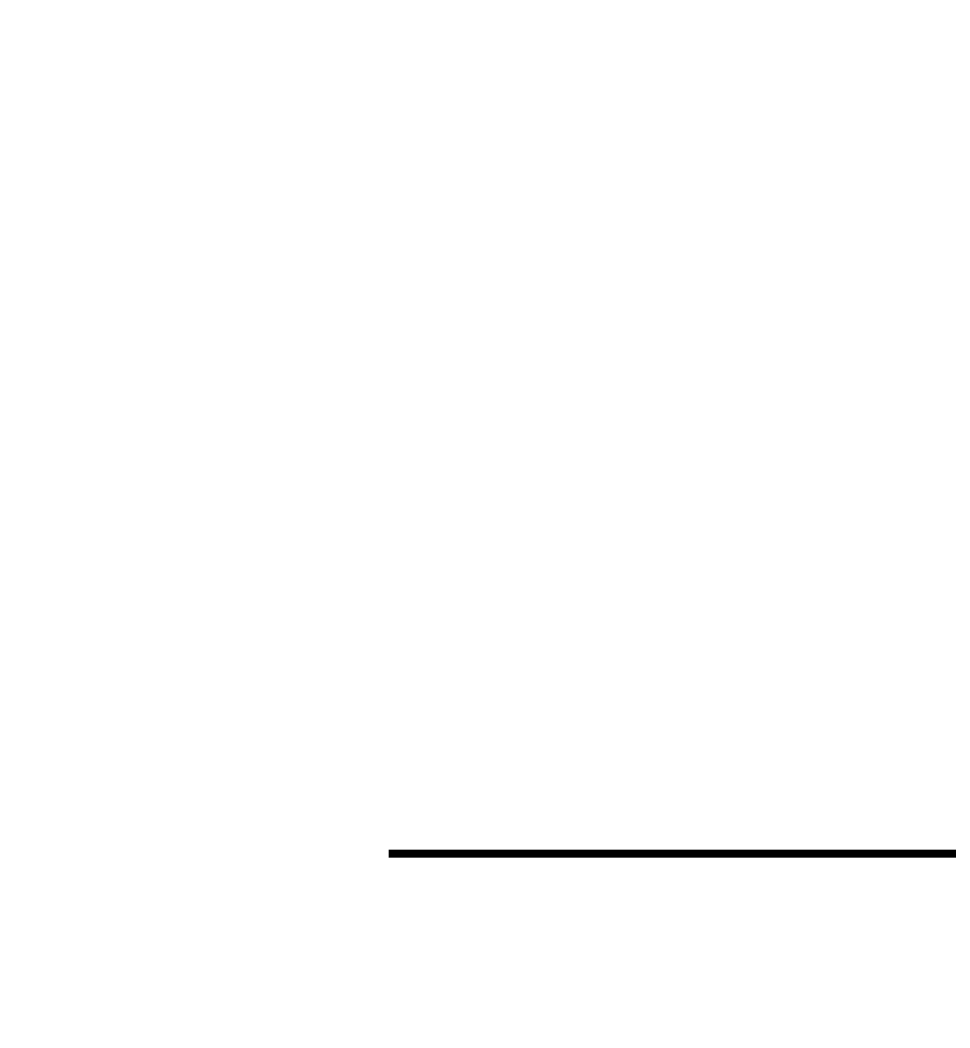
# Model space of a CAD drawing. Header units: inches. Extents: x -1851 to 6314, y -1304 to 4687.
# Drawn here: x 5419.67 to 5463.93, y 1815.65 to 1863.65 of the extents above; entities that cross this region are included whole.
import ezdxf

# ---------------------------------------------------------------- set-up
doc = ezdxf.new("R2010")
doc.units = ezdxf.units.IN
doc.header["$MEASUREMENT"] = 0
doc.layers.add('E-DETL-CAB', color=1, linetype='Continuous')
doc.layers.add('E-DETL-DF', color=6, linetype='Continuous')
doc.layers.add('G-ANNO-NONPLOT', color=181, linetype='Continuous', plot=False)

msp = doc.modelspace()

# ---------------------------------------------------------------- linework, layer by layer
at = {"layer": 'E-DETL-CAB', "elevation": 9.40659, "flags": 128}
for points in [[(5437.21381, 1823.92313), (5506.23362, 1823.92313)], [(5437.21381, 1823.91313), (5506.23362, 1823.91313)]]:
    msp.add_lwpolyline(points, dxfattribs=at)
at = {"layer": 'E-DETL-DF', "elevation": 9.40659, "flags": 128}
for points in [[(5437.21381, 1824.10313), (5506.23082, 1824.10313)], [(5437.21381, 1824.04313), (5506.23596, 1824.04313)], [(5437.21381, 1823.98313), (5506.23362, 1823.98313)], [(5437.21381, 1823.85313), (5506.23362, 1823.85313)], [(5437.21381, 1823.79313), (5506.23362, 1823.79313)]]:
    msp.add_lwpolyline(points, dxfattribs=at)
at = {"layer": 'G-ANNO-NONPLOT'}
msp.add_circle((4804.50348, 1837.07734), 1509.43524, dxfattribs=at)

doc.saveas('drawing.dxf')
